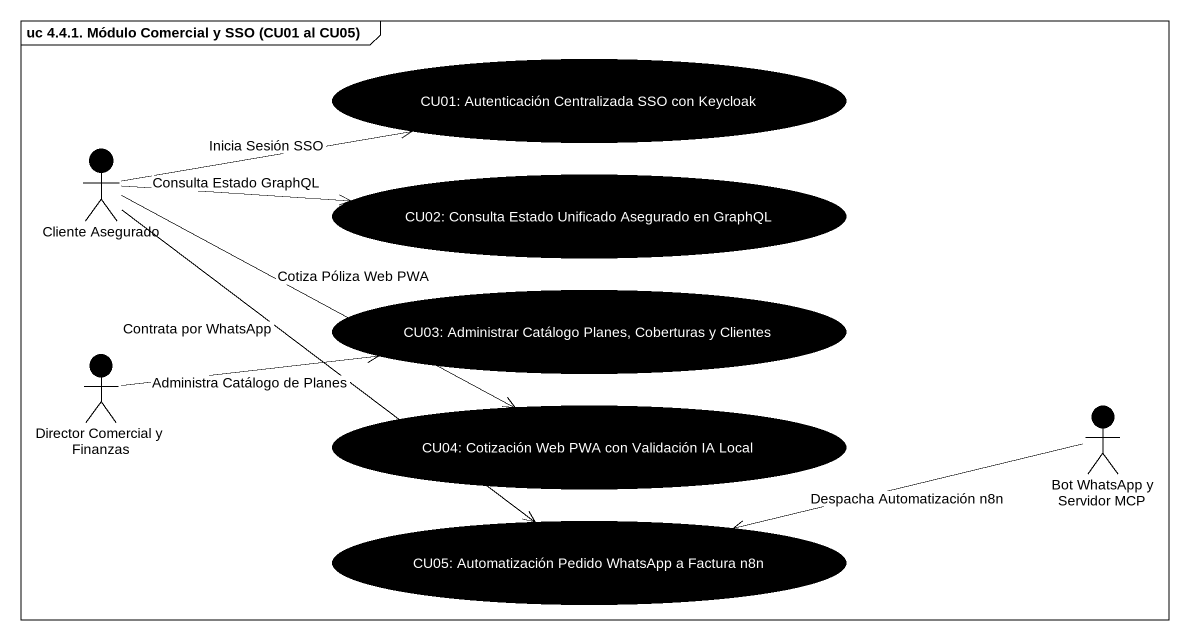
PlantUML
@startuml
mainframe uc 4.4.1. Módulo Comercial y SSO (CU01 al CU05)
usecase "CU01: Autenticación Centralizada SSO con Keycloak" as CU01_Autenticación #000000
actor "Cliente Asegurado" as Cliente_Asegurado #000000
usecase "CU02: Consulta Estado Unificado Asegurado en GraphQL" as CU02_Consulta_Estado #000000
usecase "CU03: Administrar Catálogo Planes, Coberturas y Clientes" as CU03_Administrar_Catálogo #000000
actor "Director Comercial y Finanzas" as Director_Comercial_y #000000
usecase "CU04: Cotización Web PWA con Validación IA Local" as CU04_Cotización_Web_PWA_con #000000
actor "Bot WhatsApp y Servidor MCP" as Bot_WhatsApp_y_Servidor_MCP #000000
usecase "CU05: Automatización Pedido WhatsApp a Factura n8n" as CU05_Automatización_Pedido #000000
Cliente_Asegurado -right-> CU01_Autenticación : Inicia Sesión SSO
Cliente_Asegurado -right-> CU02_Consulta_Estado : Consulta Estado GraphQL
Cliente_Asegurado -right-> CU04_Cotización_Web_PWA_con : Cotiza Póliza Web PWA
Cliente_Asegurado --> CU05_Automatización_Pedido : Contrata por WhatsApp
Director_Comercial_y -right-> CU03_Administrar_Catálogo : Administra Catálogo de Planes
Bot_WhatsApp_y_Servidor_MCP -left-> CU05_Automatización_Pedido : Despacha Automatización n8n
@enduml
